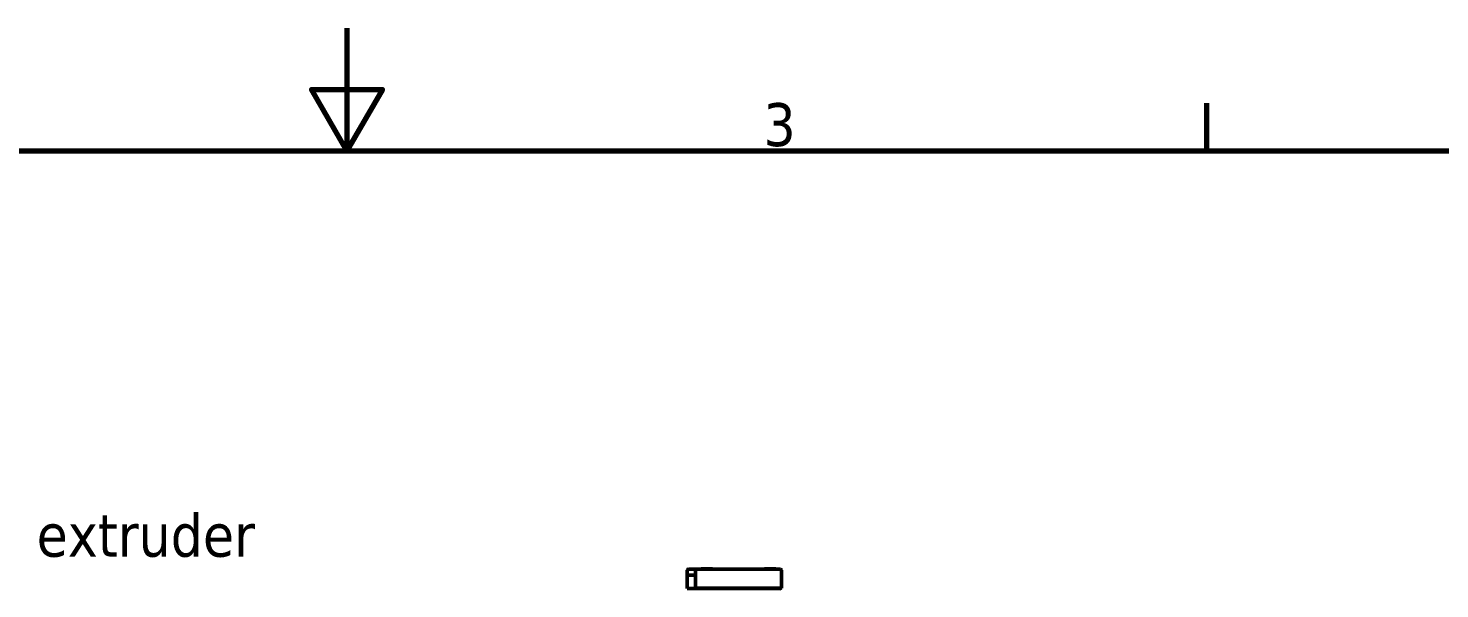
# Model space of a CAD drawing. Header units: millimetres. Extents: x -1328 to 2520, y -765 to 1782.
# Drawn here: x 1104 to 1794, y 1508 to 1782 of the extents above; entities that cross this region are included whole.
import ezdxf

# ---------------------------------------------------------------- set-up
doc = ezdxf.new("R2010")
doc.units = ezdxf.units.MM
doc.header["$LTSCALE"] = 6
for name, color, linetype, lineweight in [('Border (ISO)', 7, 'Continuous', 70), ('Symbol (ISO)', 7, 'Continuous', 25), ('Visible (ISO)', 7, 'Continuous', 50)]:
    doc.layers.add(name, color=color, linetype=linetype, lineweight=lineweight)
doc.styles.add('Note Text (ISO)', font='tahoma.ttf')
doc.dimstyles.new('Default - Method 1b (ISO)$7', dxfattribs={"dimscale": 6, "dimtxt": 3.5, "dimasz": 2.5, "dimexe": 3.175, "dimexo": 0, "dimgap": 0.762, "dimtad": 1, "dimtoh": 1, "dimrnd": 1e-08, "dimtxsty": 'Note Text (ISO)', "dimcen": 0.09, "dimdle": 10, "dimclrd": 256, "dimclre": 256, "dimclrt": 256, "dimazin": 2, "dimtfac": 1, "dimtmove": 0, "dimatfit": 3, "dimfxl": 1, "dimtolj": 1, "dimlwd": -1, "dimlwe": -1, "dimarcsym": 0})

# ---------------------------------------------------------------- blocks, each defined once
blk = doc.blocks.new('Borders Default Border')
at = {"layer": 'Border (ISO)'}
blk.add_line((280, 287), (280, 290.9), dxfattribs=at)
at = {"layer": 'Border (ISO)', "flags": 128}
for points in [[(210, 297), (210, 287), (207.11, 292), (212.89, 292), (210, 287)], [(10, 10), (10, 287), (410, 287), (410, 10), (10, 10)]]:
    blk.add_lwpolyline(points, dxfattribs=at)
at = {"layer": 'Border (ISO)', "insert": (243.91, 287.33), "char_height": 3.5, "attachment_point": 7, "style": 'Note Text (ISO)'}
blk.add_mtext('3', dxfattribs=at)

msp = doc.modelspace()

# ---------------------------------------------------------------- linework, layer by layer
at = {"layer": 'Visible (ISO)'}
for p, q in [((1426.26, 1514.64), (1426.26, 1517.14)), ((1426.76, 1517.64), (1430.76, 1517.64)), ((1430.26, 1508.39), (1430.26, 1517.14)), ((1431.2, 1517.64), (1430.76, 1517.64)), ((1431.2, 1517.64), (1433.83, 1517.64)), ((1438.51, 1517.79), (1433.01, 1517.79)), ((1433.01, 1517.64), (1433.01, 1517.79)), ((1434.89, 1517.64), (1433.83, 1517.64)), ((1434.89, 1517.64), (1467.63, 1517.64)), ((1438.51, 1517.64), (1438.51, 1517.79)), ((1469.51, 1517.79), (1464.01, 1517.79)), ((1464.01, 1517.64), (1464.01, 1517.79)), ((1468.7, 1517.64), (1467.63, 1517.64)), ((1468.7, 1517.64), (1471.32, 1517.64)), ((1469.51, 1517.64), (1469.51, 1517.79)), ((1471.76, 1517.64), (1471.32, 1517.64)), ((1472.26, 1517.14), (1472.26, 1508.39)), ((1426.26, 1514.64), (1426.76, 1514.64)), ((1426.26, 1514.64), (1426.26, 1514.14)), ((1426.26, 1508.64), (1426.26, 1514.14)), ((1426.76, 1514.64), (1430.26, 1514.64)), ((1426.26, 1508.64), (1426.26, 1508.14)), ((1430.51, 1508.14), (1426.26, 1508.14)), ((1430.51, 1508.14), (1430.26, 1508.39)), ((1430.26, 1508.39), (1430.85, 1508.39)), ((1430.51, 1508.14), (1430.31, 1507.94)), ((1431.03, 1508.14), (1430.51, 1508.14)), ((1433.48, 1508.39), (1430.85, 1508.39)), ((1431.03, 1508.14), (1433.65, 1508.14)), ((1433.48, 1508.39), (1434.89, 1508.39)), ((1434.89, 1508.14), (1433.65, 1508.14)), ((1467.63, 1508.39), (1434.89, 1508.39)), ((1434.89, 1508.14), (1467.63, 1508.14)), ((1464.59, 1508.14), (1437.94, 1508.14)), ((1467.63, 1508.39), (1469.05, 1508.39)), ((1468.87, 1508.14), (1467.63, 1508.14)), ((1468.87, 1508.14), (1471.5, 1508.14)), ((1471.68, 1508.39), (1469.05, 1508.39)), ((1472.01, 1508.14), (1471.5, 1508.14)), ((1471.68, 1508.39), (1472.26, 1508.39)), ((1472.01, 1508.14), (1472.26, 1508.39)), ((1472.01, 1508.14), (1472.26, 1507.89))]:
    msp.add_line(p, q, dxfattribs=at)
for centre, start, end in [((1426.76, 1517.14), 90, 180), ((1430.76, 1517.14), 90, 180), ((1471.76, 1517.14), 0, 90)]:
    msp.add_arc(centre, 0.5, start, end, dxfattribs=at)

# ---------------------------------------------------------------- block references
at = {"xscale": 6, "yscale": 6, "zscale": 6}
msp.add_blockref('Borders Default Border', (0, 0), dxfattribs=at)

# ---------------------------------------------------------------- texts
at = {"layer": 'Symbol (ISO)', "insert": (883.82, 1544.73), "char_height": 21, "width": 338.1783, "attachment_point": 1, "style": 'Note Text (ISO)'}
msp.add_mtext('\\fTahoma|b0|i0;10-04  Z axis and extruder', dxfattribs=at)

# ---------------------------------------------------------------- leaders
at = {"layer": 'Symbol (ISO)', "annotation_type": 0, "has_hookline": 1, "hookline_direction": 0, "text_width": 334.96}
msp.add_leader([(646.78, 1393.95), (864.25, 1534.23), (879.25, 1534.23)], dimstyle='Default - Method 1b (ISO)$7', override={"dimtad": 0}, dxfattribs=at)

doc.saveas('drawing.dxf')
